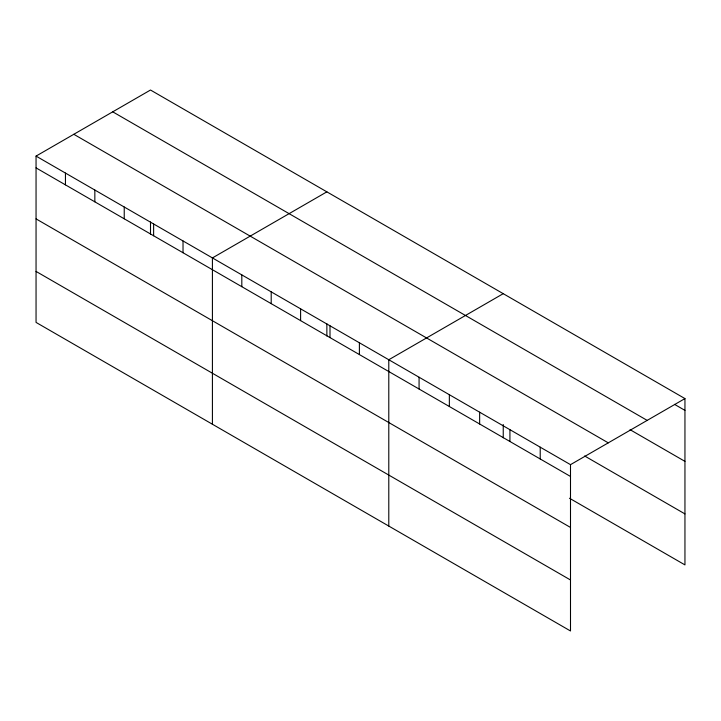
<?xml version="1.0" encoding="UTF-8"?>
<svg xmlns="http://www.w3.org/2000/svg" width="721" height="721" viewBox="0 0 721 721"><rect width="100%" height="100%" fill="white"/><g stroke="black" fill="none" stroke-linecap="round" stroke-linejoin="round"><path stroke-width="1.08" d="M570.5 527.448L570.5 464.657L36.05 156.096L36.05 322.413L570.5 630.974L570.5 527.448L36.05 218.887M569.491 498.238L684.95 564.904L684.95 398.587L150.5 90.026L36.05 156.096M326.865 191.849L212.416 257.929L212.416 424.245M503.24 293.672L388.79 359.752L388.79 526.069M570.5 464.657L684.95 398.587M674.541 404.364L684.95 410.375M112.728 111.827L647.179 420.388M630.055 429.68L684.95 461.368M73.821 134.295L608.272 442.856M584.632 455.987L684.95 513.911M36.05 167.885L570.5 476.455M36.05 271.42L570.5 579.981M540.218 447.173L540.218 458.962M509.927 429.689L509.927 441.477M503.24 424.516L503.24 437.818M479.645 412.205L479.645 423.993M449.354 394.72L449.354 406.509M419.072 377.236L419.072 389.025M359.391 342.781L359.391 354.57M330.002 325.811L330.002 337.599M326.865 323.801L326.865 335.995M300.603 308.84L300.603 320.629M271.204 291.87L271.204 303.658M241.814 274.899L241.814 286.688M183.026 240.958L183.026 252.747M153.627 223.988L153.627 235.776M150.5 221.969L150.5 234.163M124.237 207.008L124.237 218.805M94.839 190.038L94.839 201.835M65.449 173.067L65.449 184.855"/></g></svg>
